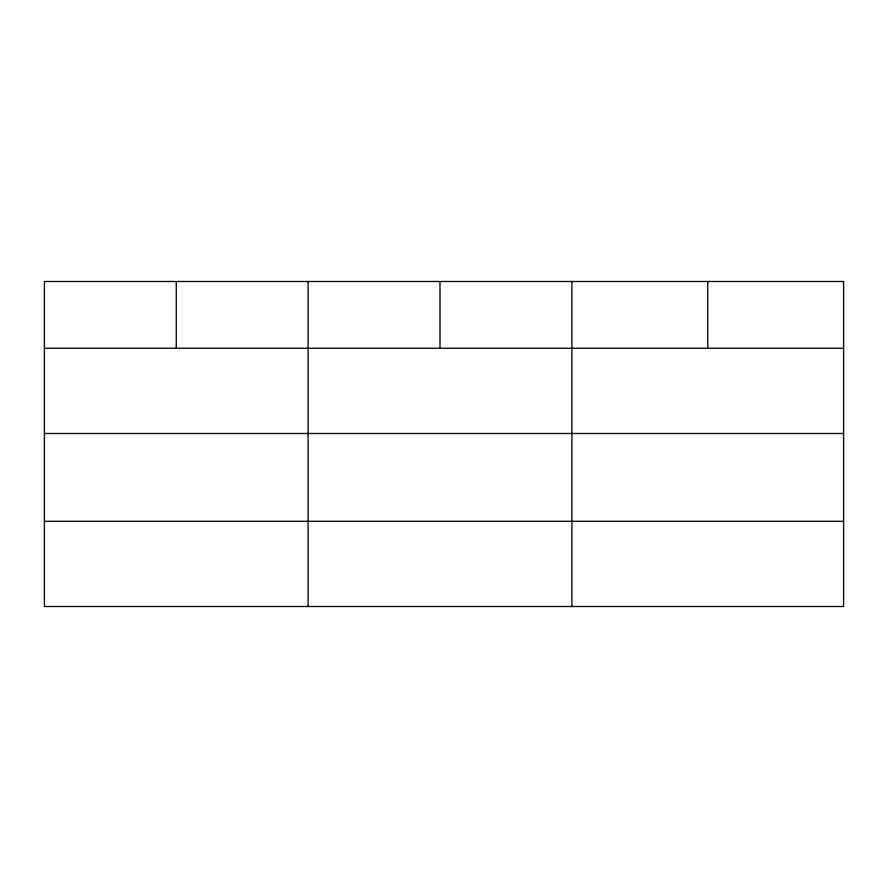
<?xml version="1.0" encoding="UTF-8"?>
<svg xmlns="http://www.w3.org/2000/svg" width="888" height="888" viewBox="0 0 888 888"><rect width="100%" height="100%" fill="white"/><g stroke="black" fill="none" stroke-linecap="round" stroke-linejoin="round"><path stroke-width="1.33" d="M44.4 348.263L843.6 348.263M44.4 433.488L843.6 433.488M44.4 521.289L843.6 521.289M707.736 281.496L707.736 348.263M571.872 281.496L571.872 606.504M440.004 281.496L440.004 348.263M308.136 281.496L308.136 606.504M176.268 281.496L176.268 348.263M843.6 281.496L44.4 281.496L44.4 606.504L843.6 606.504L843.6 281.496"/></g></svg>
